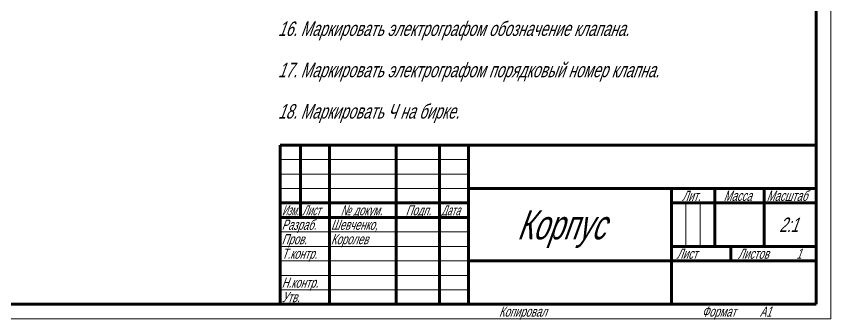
# Model space of a CAD drawing. Extents: x 0 to 841, y 0 to 594.
# Drawn here: x 559.9 to 841, y -0.3 to 104.5 of the extents above; entities that cross this region are included whole.
import ezdxf

# ---------------------------------------------------------------- set-up
doc = ezdxf.new("R2010")
doc.units = 0
doc.header["$MEASUREMENT"] = 0
doc.linetypes.add('K5LT_BASIC', pattern=[0])
doc.linetypes.add('K5LT_THIN', pattern=[0])
doc.layers.add('0 VIEW0', color=7, linetype='Continuous')
doc.styles.add('K5_TEXTSTYLE', font='win_eskd.shx', dxfattribs={"width": 0.7, "oblique": 15, "bigfont": 'b_eskd.shx'})

# ---------------------------------------------------------------- blocks, each defined once
blk = doc.blocks.new('*S')
at = {"color": 7, "linetype": 'K5LT_THIN', "lineweight": 18}
for p, q in [((841, 594), (841, 0)), ((651, 55), (716, 55)), ((651, 50), (716, 50)), ((651, 45), (716, 45)), ((790.96, 25), (790.96, 40)), ((795.98, 25), (795.98, 40)), ((651, 30), (716, 30)), ((651, 25), (716, 25)), ((651, 20), (716, 20)), ((651, 15), (716, 15)), ((651, 10), (716, 10)), ((841, 0), (0, 0))]:
    blk.add_line(p, q, dxfattribs=at)
at = {"color": 5, "linetype": 'K5LT_BASIC', "lineweight": 60}
for p, q in [((836, 589), (836, 5)), ((651, 60), (836, 60)), ((651, 5), (651, 60)), ((658, 35), (658, 60)), ((668, 5), (668, 60)), ((691, 5), (691, 60)), ((706, 5), (706, 60)), ((716, 5), (716, 60)), ((716, 45), (836, 45)), ((786, 5), (786, 45)), ((801, 25), (801, 45)), ((818, 25), (818, 45)), ((651, 40), (716, 40)), ((786, 40), (801, 40)), ((801, 40), (836, 40)), ((651, 35), (716, 35)), ((786, 25), (836, 25)), ((806.57, 20), (806.57, 25)), ((716, 20), (786, 20)), ((786, 20), (836, 20)), ((836, 5), (20, 5))]:
    blk.add_line(p, q, dxfattribs=at)
at = {"color": 7, "style": 'K5_TEXTSTYLE', "oblique": 20}
for s, height, width, p in [('Лит.', 3.5, 0.7, (789.66, 40.73)), ('Масса', 3.5, 0.7, (804.04, 40.73)), ('Масштаб', 3.5, 0.7, (818.89, 40.73)), ('Изм.', 3.5, 0.573102, (651.62, 35.73)), ('Лист', 3.5, 0.616387, (658.56, 35.73)), ('№ докум.', 3.5, 0.7, (671.83, 35.73)), ('Подп.', 3.5, 0.7, (694.27, 35.73)), ('Дата', 3.5, 0.616387, (706.56, 35.73)), ('Корпус', 10, 0.7, (732.68, 27.43)), ('Разраб.', 3.5, 0.7, (651.5, 30.73)), ('Шевченко,', 3.5, 0.7, (668.5, 30.73)), ('2:1', 5, 0.7, (823.2, 29.97)), ('Пров.', 3.5, 0.7, (651.5, 25.73)), ('Королев', 3.5, 0.7, (668.5, 25.73)), ('Т.контр.', 3.5, 0.7, (651.5, 20.73)), ('Лист', 3.5, 0.7, (787.78, 20.73)), ('Листов', 3.5, 0.7, (808.92, 20.73)), ('1', 3.5, 0.7, (829.1, 20.73)), ('Н.контр.', 3.5, 0.7, (651.5, 10.73)), ('Утв.', 3.5, 0.7, (651.5, 5.73)), ('Копировал', 3.5, 0.7, (726.5, 0.73)), ('Формат', 3.5, 0.7, (796.5, 0.73)), ('A1', 3.5, 0.7, (816.5, 0.73))]:
    blk.add_text(s, height=height, dxfattribs=dict(at, width=width)).set_placement(p)

msp = doc.modelspace()

# ---------------------------------------------------------------- block references
msp.add_blockref('*S', (0, 0))

# ---------------------------------------------------------------- texts
at = {"layer": '0 VIEW0', "color": 7, "style": 'K5_TEXTSTYLE', "oblique": 20, "width": 0.7}
for s, p in [('16. Маркировать электрографом обозначение клапана.', (650.236, 97.695)), ('17. Маркировать электрографом порядковый номер клапна.', (650.236, 83.424)), ('18. Маркировать Ч на бирке. ', (650.236, 69.152))]:
    msp.add_text(s, height=5, dxfattribs=at).set_placement(p)

doc.saveas('drawing.dxf')
